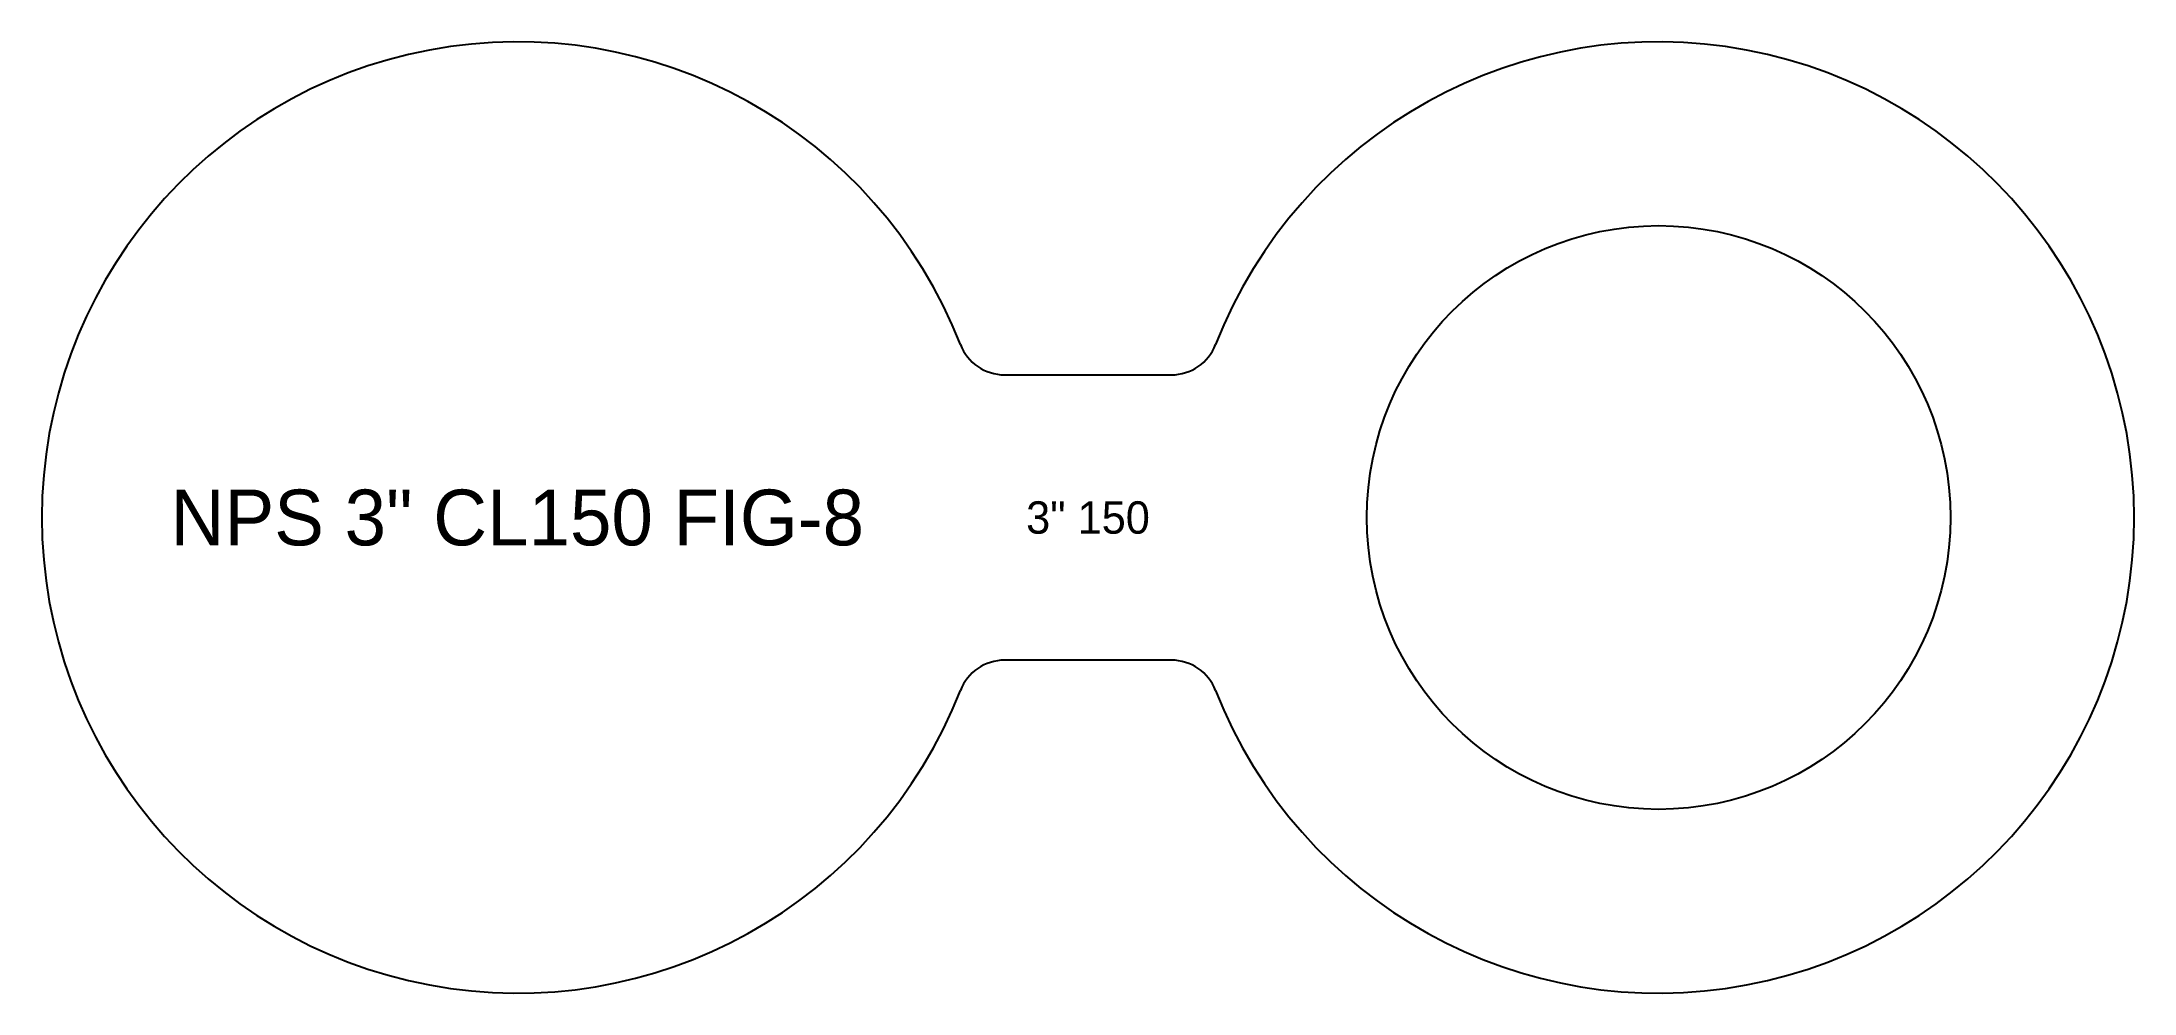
# Model space of a CAD drawing. Header units: inches. Extents: x -2.5 to 8.5, y -2.5 to 2.5.
import ezdxf
from ezdxf.enums import TextEntityAlignment as Align

# ---------------------------------------------------------------- set-up
doc = ezdxf.new("R2010")
doc.units = ezdxf.units.IN
doc.header["$MEASUREMENT"] = 0
doc.layers.add('CUT', color=7, linetype='CONTINUOUS')
doc.layers.add('ETCH', color=1, linetype='CONTINUOUS')

msp = doc.modelspace()

# ---------------------------------------------------------------- linework, layer by layer
at = {"layer": 'CUT'}
for p, q in [((2.561738, 0.75), (3.438262, 0.75)), ((3.438262, -0.75), (2.561738, -0.75))]:
    msp.add_line(p, q, dxfattribs=at)
msp.add_circle((6, 0), 1.534, dxfattribs=at)
for centre, radius, start, end in [((0, 0), 2.5, 21.323686, 338.676314), ((6, 0), 2.5, 201.323686, 158.676314), ((2.561738, 1), 0.25, 201.323686, 270), ((3.438262, 1), 0.25, 270, 338.676314), ((2.561738, -1), 0.25, 90, 158.676314), ((3.438262, -1), 0.25, 21.323686, 90)]:
    msp.add_arc(centre, radius, start, end, dxfattribs=at)

# ---------------------------------------------------------------- texts
at = {"layer": 'ETCH'}
for s, height, p in [('NPS 3" CL150 FIG-8', 0.293037, (0, 0)), ('3" 150', 0.170241, (3, 0))]:
    msp.add_text(s, height=height, dxfattribs=at).set_placement(p, align=Align.MIDDLE_CENTER)

doc.saveas('drawing.dxf')
